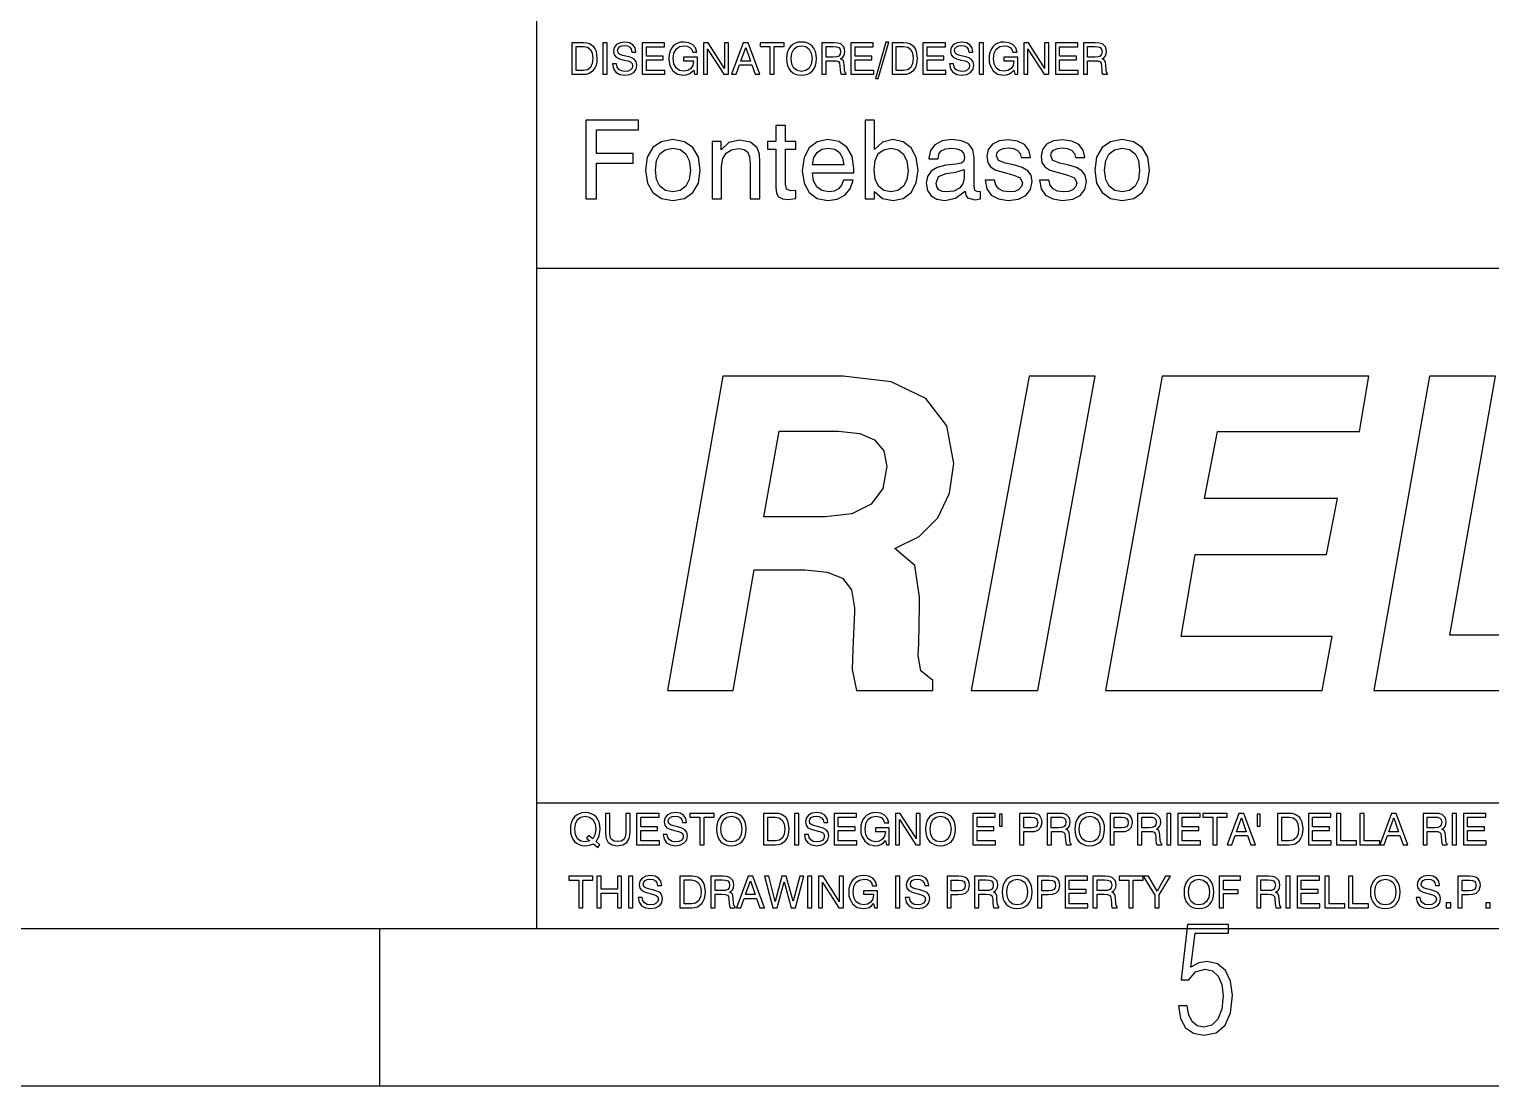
# Model space of a CAD drawing. Extents: x 0 to 420, y 0 to 297.
# Drawn here: x 198.86 to 245.32, y 0 to 33.59 of the extents above; entities that cross this region are included whole.
import ezdxf

# ---------------------------------------------------------------- set-up
doc = ezdxf.new("R2010")
doc.units = 0
doc.layers.get('0').update_dxf_attribs({"linetype": 'CONTINUOUS'})

msp = doc.modelspace()

# ---------------------------------------------------------------- linework, layer by layer
at = {"color": 7}
for p, q in [((215, 5), (215, 67)), ((215, 26), (359, 26)), ((215, 9), (415, 9)), ((5, 5), (415, 5)), ((210, 5), (210, 0)), ((215, 5), (415, 5)), ((0, 0), (420, 0))]:
    msp.add_line(p, q, dxfattribs=at)
for points in [[(216.107086, 32.160641), (216.48262, 32.160641), (216.578583, 32.168987), (216.66481, 32.194019), (216.802505, 32.294159), (216.85257, 32.367874), (216.888733, 32.455494), (216.91098, 32.558414), (216.919327, 32.675243), (216.890121, 32.882477), (216.855362, 32.965927), (216.80806, 33.035465), (216.673157, 33.128651), (216.586929, 33.152294), (216.488174, 33.160641), (216.107086, 33.160641)], [(216.477051, 33.045204), (216.6064, 33.020168), (216.700974, 32.947845), (216.759384, 32.829624), (216.780243, 32.668289), (216.760773, 32.5), (216.702362, 32.378998), (216.607788, 32.306679), (216.477051, 32.283031), (216.243393, 32.283031), (216.243393, 33.045204)], [(217.093185, 32.160641), (217.229492, 32.160641), (217.229492, 33.160641), (217.093185, 33.160641)], [(217.401947, 32.490265), (217.432541, 32.337276), (217.510437, 32.226009), (217.631439, 32.15786), (217.794159, 32.134216), (217.954102, 32.15786), (218.075104, 32.220448), (218.151596, 32.319195), (218.178024, 32.449932), (218.155777, 32.558414), (218.095963, 32.640472), (217.995834, 32.691933), (217.866486, 32.728096), (217.730179, 32.760086), (217.635605, 32.792072), (217.579971, 32.837971), (217.563278, 32.914467), (217.577194, 32.978443), (217.621704, 33.029903), (217.68985, 33.061893), (217.783035, 33.074409), (217.877609, 33.060501), (217.949936, 33.020168), (217.997223, 32.9548), (218.01947, 32.867176), (218.148819, 32.867176), (218.122391, 33.000698), (218.051453, 33.100834), (217.940201, 33.164814), (217.791382, 33.187065), (217.642563, 33.164814), (217.529907, 33.103619), (217.457581, 33.010433), (217.433929, 32.890823), (217.454803, 32.780945), (217.51738, 32.705841), (217.623093, 32.654381), (217.769119, 32.614048), (217.887344, 32.58345), (217.973572, 32.552853), (218.02504, 32.506954), (218.043121, 32.434631), (218.02504, 32.359528), (217.976349, 32.301113), (217.898468, 32.264954), (217.79277, 32.252434), (217.685669, 32.267735), (217.605011, 32.316414), (217.552155, 32.390125), (217.532684, 32.490265)], [(218.346313, 32.160641), (219.070938, 32.160641), (219.070938, 32.285816), (218.481216, 32.285816), (218.481216, 32.621002), (219.015305, 32.621002), (219.015305, 32.737831), (218.481216, 32.737831), (218.481216, 33.036858), (219.059799, 33.036858), (219.059799, 33.160641), (218.346313, 33.160641)], [(219.983307, 32.294159), (220.012512, 32.160641), (220.101532, 32.160641), (220.101532, 32.700279), (219.663422, 32.700279), (219.663422, 32.587624), (219.976349, 32.587624), (219.976349, 32.575104), (219.954102, 32.441586), (219.890121, 32.341446), (219.79277, 32.27747), (219.666199, 32.256607), (219.527115, 32.283031), (219.421417, 32.362309), (219.35466, 32.490265), (219.332413, 32.664116), (219.35466, 32.836578), (219.422806, 32.963142), (219.529907, 33.042419), (219.675934, 33.070236), (219.778854, 33.054939), (219.860916, 33.014603), (219.919327, 32.947845), (219.952713, 32.858833), (220.084839, 32.858833), (220.040329, 32.996525), (219.954102, 33.099445), (219.831711, 33.163422), (219.675934, 33.187065), (219.568848, 33.17733), (219.474274, 33.149513), (219.390823, 33.105007), (219.321274, 33.045204), (219.26564, 32.968708), (219.225311, 32.878304), (219.200272, 32.773994), (219.19194, 32.658554), (219.200272, 32.543118), (219.225311, 32.440197), (219.319885, 32.274689), (219.46315, 32.168987), (219.646729, 32.132824), (219.74826, 32.143951), (219.83728, 32.173157), (219.91655, 32.223228)], [(220.296249, 32.160641), (220.425598, 32.160641), (220.425598, 32.971489), (220.46315, 32.897774), (220.940201, 32.160641), (221.087616, 32.160641), (221.087616, 33.160641), (220.958282, 33.160641), (220.958282, 32.349792), (220.912384, 32.434631), (220.445068, 33.160641), (220.296249, 33.160641)], [(221.189148, 32.160641), (221.32962, 32.160641), (221.436722, 32.459667), (221.830322, 32.459667), (221.93602, 32.160641), (222.08345, 32.160641), (221.710709, 33.160641), (221.560501, 33.160641)], [(221.478439, 32.576496), (221.635605, 33.017387), (221.789993, 32.576496)], [(222.407516, 32.160641), (222.543808, 32.160641), (222.543808, 33.039639), (222.859528, 33.039639), (222.859528, 33.160641), (222.091797, 33.160641), (222.091797, 33.039639), (222.407516, 33.039639)], [(222.937408, 32.659946), (222.944366, 32.540337), (222.969406, 32.436024), (223.009735, 32.345619), (223.06398, 32.270515), (223.132126, 32.210709), (223.212799, 32.167595), (223.305984, 32.142559), (223.411682, 32.132824), (223.515991, 32.142559), (223.609177, 32.167595), (223.68985, 32.210709), (223.757996, 32.270515), (223.812241, 32.345619), (223.851181, 32.436024), (223.874832, 32.540337), (223.884567, 32.659946), (223.876221, 32.778164), (223.851181, 32.882477), (223.810852, 32.972881), (223.757996, 33.047985), (223.68985, 33.107788), (223.609177, 33.150906), (223.515991, 33.17733), (223.411682, 33.187065), (223.305984, 33.17733), (223.212799, 33.150906), (223.132126, 33.107788), (223.06398, 33.047985), (223.009735, 32.972881), (222.969406, 32.882477), (222.944366, 32.778164)], [(223.077881, 32.659946), (223.100143, 32.832409), (223.166901, 32.961754), (223.272598, 33.041031), (223.411682, 33.068848), (223.549377, 33.041031), (223.655075, 32.961754), (223.720444, 32.832409), (223.744095, 32.659946), (223.720444, 32.486092), (223.655075, 32.356747), (223.549377, 32.27747), (223.411682, 32.251045), (223.272598, 32.27747), (223.166901, 32.356747), (223.100143, 32.486092)], [(224.055634, 33.160641), (224.055634, 32.160641), (224.190536, 32.160641), (224.190536, 32.589012), (224.410294, 32.589012), (224.515991, 32.584843), (224.58136, 32.56398), (224.617523, 32.516689), (224.632828, 32.42907), (224.641174, 32.298332), (224.648117, 32.219055), (224.667587, 32.160641), (224.824753, 32.160641), (224.824753, 32.188457), (224.791382, 32.22879), (224.778854, 32.305286), (224.767731, 32.469402), (224.757996, 32.538944), (224.739914, 32.593185), (224.706543, 32.630737), (224.653687, 32.655773), (224.712097, 32.693325), (224.755219, 32.744785), (224.781647, 32.807373), (224.791382, 32.883869), (224.781647, 32.961754), (224.757996, 33.029903), (224.662033, 33.12587), (224.560501, 33.155079), (224.443665, 33.160641)], [(224.189148, 33.043812), (224.421417, 33.043812), (224.520172, 33.036858), (224.592484, 33.011822), (224.635605, 32.963142), (224.650909, 32.881084), (224.635605, 32.796246), (224.593887, 32.742004), (224.521561, 32.712795), (224.421417, 32.704453), (224.189148, 32.704453)], [(224.979141, 32.160641), (225.703751, 32.160641), (225.703751, 32.285816), (225.114044, 32.285816), (225.114044, 32.621002), (225.648117, 32.621002), (225.648117, 32.737831), (225.114044, 32.737831), (225.114044, 33.036858), (225.692627, 33.036858), (225.692627, 33.160641), (224.979141, 33.160641)], [(225.759384, 32.031296), (225.842834, 32.031296), (226.180801, 33.187065), (226.094574, 33.187065)], [(226.286514, 32.160641), (226.662033, 32.160641), (226.757996, 32.168987), (226.844223, 32.194019), (226.981918, 32.294159), (227.031982, 32.367874), (227.068146, 32.455494), (227.090408, 32.558414), (227.098755, 32.675243), (227.069534, 32.882477), (227.034775, 32.965927), (226.987488, 33.035465), (226.85257, 33.128651), (226.766342, 33.152294), (226.667587, 33.160641), (226.286514, 33.160641)], [(226.656464, 33.045204), (226.785812, 33.020168), (226.880386, 32.947845), (226.938797, 32.829624), (226.959671, 32.668289), (226.940201, 32.5), (226.881775, 32.378998), (226.787201, 32.306679), (226.656464, 32.283031), (226.422806, 32.283031), (226.422806, 33.045204)], [(227.269821, 32.160641), (227.994431, 32.160641), (227.994431, 32.285816), (227.404724, 32.285816), (227.404724, 32.621002), (227.938797, 32.621002), (227.938797, 32.737831), (227.404724, 32.737831), (227.404724, 33.036858), (227.983307, 33.036858), (227.983307, 33.160641), (227.269821, 33.160641)], [(228.112656, 32.490265), (228.14325, 32.337276), (228.221146, 32.226009), (228.342148, 32.15786), (228.504868, 32.134216), (228.66481, 32.15786), (228.785812, 32.220448), (228.862305, 32.319195), (228.888733, 32.449932), (228.866486, 32.558414), (228.806671, 32.640472), (228.706543, 32.691933), (228.577194, 32.728096), (228.440887, 32.760086), (228.346313, 32.792072), (228.29068, 32.837971), (228.273987, 32.914467), (228.287903, 32.978443), (228.332413, 33.029903), (228.400558, 33.061893), (228.493744, 33.074409), (228.588318, 33.060501), (228.660645, 33.020168), (228.707932, 32.9548), (228.730179, 32.867176), (228.859528, 32.867176), (228.833099, 33.000698), (228.762177, 33.100834), (228.650909, 33.164814), (228.50209, 33.187065), (228.353271, 33.164814), (228.240616, 33.103619), (228.168289, 33.010433), (228.144653, 32.890823), (228.165512, 32.780945), (228.228088, 32.705841), (228.333801, 32.654381), (228.479828, 32.614048), (228.598053, 32.58345), (228.68428, 32.552853), (228.735748, 32.506954), (228.75383, 32.434631), (228.735748, 32.359528), (228.687073, 32.301113), (228.609177, 32.264954), (228.503479, 32.252434), (228.396378, 32.267735), (228.31572, 32.316414), (228.262863, 32.390125), (228.243393, 32.490265)], [(229.059799, 32.160641), (229.196106, 32.160641), (229.196106, 33.160641), (229.059799, 33.160641)], [(230.16272, 32.294159), (230.191925, 32.160641), (230.280945, 32.160641), (230.280945, 32.700279), (229.842834, 32.700279), (229.842834, 32.587624), (230.155777, 32.587624), (230.155777, 32.575104), (230.133514, 32.441586), (230.069534, 32.341446), (229.972183, 32.27747), (229.845612, 32.256607), (229.706543, 32.283031), (229.60083, 32.362309), (229.534073, 32.490265), (229.511826, 32.664116), (229.534073, 32.836578), (229.602219, 32.963142), (229.70932, 33.042419), (229.855347, 33.070236), (229.958282, 33.054939), (230.040329, 33.014603), (230.098755, 32.947845), (230.132126, 32.858833), (230.264252, 32.858833), (230.219757, 32.996525), (230.133514, 33.099445), (230.011124, 33.163422), (229.855347, 33.187065), (229.74826, 33.17733), (229.653687, 33.149513), (229.570236, 33.105007), (229.500702, 33.045204), (229.445068, 32.968708), (229.404724, 32.878304), (229.3797, 32.773994), (229.371353, 32.658554), (229.3797, 32.543118), (229.404724, 32.440197), (229.499298, 32.274689), (229.642563, 32.168987), (229.826141, 32.132824), (229.927673, 32.143951), (230.016693, 32.173157), (230.095963, 32.223228)], [(230.475662, 32.160641), (230.605011, 32.160641), (230.605011, 32.971489), (230.642563, 32.897774), (231.119614, 32.160641), (231.267044, 32.160641), (231.267044, 33.160641), (231.137695, 33.160641), (231.137695, 32.349792), (231.091797, 32.434631), (230.624481, 33.160641), (230.475662, 33.160641)], [(231.479828, 32.160641), (232.204453, 32.160641), (232.204453, 32.285816), (231.614746, 32.285816), (231.614746, 32.621002), (232.148819, 32.621002), (232.148819, 32.737831), (231.614746, 32.737831), (231.614746, 33.036858), (232.193329, 33.036858), (232.193329, 33.160641), (231.479828, 33.160641)], [(232.368561, 33.160641), (232.368561, 32.160641), (232.503479, 32.160641), (232.503479, 32.589012), (232.723221, 32.589012), (232.828934, 32.584843), (232.894302, 32.56398), (232.930466, 32.516689), (232.945755, 32.42907), (232.954102, 32.298332), (232.96106, 32.219055), (232.98053, 32.160641), (233.137695, 32.160641), (233.137695, 32.188457), (233.104309, 32.22879), (233.091797, 32.305286), (233.080673, 32.469402), (233.070938, 32.538944), (233.052856, 32.593185), (233.01947, 32.630737), (232.966614, 32.655773), (233.02504, 32.693325), (233.068146, 32.744785), (233.094574, 32.807373), (233.104309, 32.883869), (233.094574, 32.961754), (233.070938, 33.029903), (232.97496, 33.12587), (232.873444, 33.155079), (232.756607, 33.160641)], [(232.50209, 33.043812), (232.73436, 33.043812), (232.833099, 33.036858), (232.905426, 33.011822), (232.948547, 32.963142), (232.963837, 32.881084), (232.948547, 32.796246), (232.906815, 32.742004), (232.834488, 32.712795), (232.73436, 32.704453), (232.50209, 32.704453)], [(216.553482, 28.205856), (216.894241, 28.205856), (216.894241, 29.335897), (218.062531, 29.335897), (218.062531, 29.641878), (216.894241, 29.641878), (216.894241, 30.392921), (218.232895, 30.392921), (218.232895, 30.705856), (216.553482, 30.705856)], [(225.430389, 28.205856), (225.729431, 28.205856), (225.729431, 28.435341), (225.986725, 28.216288), (226.320526, 28.150223), (226.64389, 28.216288), (226.894241, 28.404049), (227.057663, 28.706553), (227.11676, 29.10989), (227.057663, 29.516705), (226.894241, 29.822685), (226.640411, 30.013924), (226.317047, 30.083464), (225.979767, 30.003492), (225.729431, 29.770529), (225.729431, 30.705856), (225.430389, 30.705856)], [(222.902588, 28.664827), (222.902588, 29.78096), (223.229416, 29.78096), (223.229416, 30.024355), (222.902588, 30.024355), (222.902588, 30.532003), (222.596603, 30.532003), (222.596603, 30.024355), (222.325394, 30.024355), (222.325394, 29.78096), (222.596603, 29.78096), (222.596603, 28.560516), (222.613983, 28.383186), (222.680054, 28.264967), (222.801743, 28.202379), (222.986023, 28.181517), (223.229416, 28.209333), (223.229416, 28.470112), (223.06601, 28.459681), (222.930389, 28.504883)], [(218.45195, 29.116844), (218.511063, 28.703075), (218.681442, 28.400572), (218.956131, 28.212811), (219.324692, 28.150223), (219.689789, 28.212811), (219.960999, 28.400572), (220.131363, 28.703075), (220.193954, 29.116844), (220.134842, 29.527136), (219.960999, 29.829639), (219.68631, 30.017401), (219.321213, 30.083464), (218.952652, 30.017401), (218.681442, 29.829639), (218.507584, 29.527136)], [(218.764893, 29.116844), (218.799652, 29.415871), (218.907455, 29.631447), (219.081299, 29.763575), (219.324692, 29.812254), (219.557663, 29.767052), (219.731506, 29.631447), (219.839294, 29.415871), (219.877548, 29.116844), (219.839294, 28.814341), (219.731506, 28.598763), (219.557663, 28.463158), (219.324692, 28.421434), (219.084778, 28.463158), (218.907455, 28.598763), (218.799652, 28.814341)], [(221.776016, 28.205856), (222.08548, 28.205856), (222.08548, 29.384577), (222.071564, 29.624493), (222.005493, 29.822685), (221.786453, 30.006969), (221.442215, 30.069555), (221.10495, 29.993061), (220.858078, 29.760098), (220.858078, 30.024355), (220.56601, 30.024355), (220.56601, 28.205856), (220.871979, 28.205856), (220.871979, 29.242018), (220.906754, 29.478456), (221.014542, 29.652309), (221.181442, 29.760098), (221.410919, 29.798346), (221.588257, 29.767052), (221.703003, 29.680126), (221.758636, 29.53409), (221.776016, 29.325466)], [(224.745422, 28.793478), (224.68631, 28.633533), (224.58548, 28.518791), (224.449875, 28.445772), (224.279495, 28.424911), (224.06044, 28.463158), (223.897018, 28.5779), (223.792709, 28.769138), (223.754456, 29.02644), (225.068787, 29.02644), (225.072266, 29.162045), (225.016632, 29.554953), (224.85321, 29.843548), (224.595901, 30.020878), (224.251678, 30.083464), (223.910919, 30.017401), (223.653625, 29.822685), (223.490204, 29.513227), (223.43457, 29.095982), (223.490204, 28.696121), (223.653625, 28.397095), (223.910919, 28.209333), (224.251678, 28.146746), (224.547226, 28.191948), (224.783661, 28.317122), (224.954041, 28.518791), (225.047913, 28.793478)], [(223.754456, 29.280266), (223.799652, 29.50975), (223.903976, 29.676649), (224.056961, 29.777483), (224.2621, 29.812254), (224.467255, 29.777483), (224.620239, 29.673172), (224.717606, 29.506273), (224.752365, 29.280266)], [(225.718994, 29.127275), (225.75029, 29.422825), (225.85112, 29.638401), (226.0215, 29.763575), (226.257935, 29.808777), (226.483948, 29.760098), (226.650848, 29.624493), (226.758636, 29.398485), (226.796875, 29.089027), (226.758636, 28.807386), (226.650848, 28.598763), (226.47699, 28.466635), (226.254456, 28.421434), (226.028442, 28.466635), (225.858078, 28.60224), (225.753769, 28.821295)], [(228.611893, 28.449249), (228.611893, 28.438818), (228.629288, 28.320599), (228.684921, 28.23715), (228.917877, 28.171085), (229.095215, 28.198902), (229.095215, 28.435341), (229.015244, 28.424911), (228.914398, 28.470112), (228.897018, 28.609194), (228.897018, 29.520182), (228.851822, 29.770529), (228.72316, 29.944382), (228.500641, 30.048693), (228.187698, 30.083464), (227.881714, 30.04174), (227.652237, 29.920042), (227.509674, 29.732283), (227.460999, 29.488888), (227.460999, 29.474979), (227.749588, 29.474979), (227.773926, 29.617538), (227.853897, 29.725328), (227.989502, 29.787914), (228.177261, 29.812254), (228.354599, 29.791391), (228.483246, 29.739237), (228.559738, 29.652309), (228.587555, 29.53409), (228.573654, 29.401962), (228.500641, 29.335897), (228.316345, 29.301128), (227.999939, 29.266357), (227.72525, 29.200293), (227.530533, 29.08555), (227.415787, 28.915174), (227.377548, 28.696121), (227.415787, 28.466635), (227.530533, 28.296259), (227.714813, 28.188471), (227.968643, 28.150223), (228.309402, 28.223242)], [(229.251678, 28.796955), (229.300354, 28.518791), (229.442917, 28.317122), (229.668915, 28.195425), (229.981857, 28.150223), (230.305222, 28.191948), (230.541656, 28.30669), (230.687698, 28.494452), (230.739853, 28.748276), (230.705078, 28.949945), (230.600769, 29.095982), (230.426926, 29.193338), (230.186996, 29.269835), (229.891449, 29.339375), (229.675873, 29.419348), (229.606339, 29.565384), (229.627197, 29.673172), (229.700211, 29.753143), (229.818436, 29.801823), (229.981857, 29.819208), (230.145279, 29.798346), (230.273926, 29.739237), (230.357376, 29.641878), (230.392151, 29.516705), (230.691177, 29.516705), (230.691177, 29.523659), (230.639023, 29.749668), (230.49646, 29.926996), (230.273926, 30.038261), (229.981857, 30.079987), (229.689789, 30.04174), (229.477692, 29.93395), (229.345551, 29.767052), (229.300354, 29.554953), (229.328171, 29.35676), (229.422058, 29.217678), (229.582001, 29.116844), (229.814957, 29.043825), (230.155716, 28.9569), (230.364334, 28.873449), (230.433868, 28.71003), (230.402588, 28.588331), (230.319138, 28.497929), (230.186996, 28.438818), (230.009674, 28.421434), (229.818436, 28.442295), (229.679352, 28.515314), (229.58548, 28.633533), (229.547226, 28.796955)], [(230.976288, 28.796955), (231.024979, 28.518791), (231.167526, 28.317122), (231.393539, 28.195425), (231.706482, 28.150223), (232.029846, 28.191948), (232.266281, 28.30669), (232.412323, 28.494452), (232.464478, 28.748276), (232.429703, 28.949945), (232.325394, 29.095982), (232.151535, 29.193338), (231.911621, 29.269835), (231.616074, 29.339375), (231.400497, 29.419348), (231.330948, 29.565384), (231.351822, 29.673172), (231.424835, 29.753143), (231.54306, 29.801823), (231.706482, 29.819208), (231.869904, 29.798346), (231.99855, 29.739237), (232.082001, 29.641878), (232.11676, 29.516705), (232.415787, 29.516705), (232.415787, 29.523659), (232.363632, 29.749668), (232.221085, 29.926996), (231.99855, 30.038261), (231.706482, 30.079987), (231.414398, 30.04174), (231.202301, 29.93395), (231.070175, 29.767052), (231.024979, 29.554953), (231.052795, 29.35676), (231.146667, 29.217678), (231.30661, 29.116844), (231.539581, 29.043825), (231.880325, 28.9569), (232.088943, 28.873449), (232.158493, 28.71003), (232.127197, 28.588331), (232.043747, 28.497929), (231.911621, 28.438818), (231.734283, 28.421434), (231.54306, 28.442295), (231.403976, 28.515314), (231.310089, 28.633533), (231.271851, 28.796955)], [(232.732208, 29.116844), (232.791321, 28.703075), (232.961685, 28.400572), (233.236374, 28.212811), (233.60495, 28.150223), (233.970032, 28.212811), (234.241241, 28.400572), (234.411621, 28.703075), (234.474213, 29.116844), (234.4151, 29.527136), (234.241241, 29.829639), (233.966553, 30.017401), (233.601471, 30.083464), (233.232895, 30.017401), (232.961685, 29.829639), (232.787842, 29.527136)], [(233.045135, 29.116844), (233.07991, 29.415871), (233.187698, 29.631447), (233.361557, 29.763575), (233.60495, 29.812254), (233.837906, 29.767052), (234.011765, 29.631447), (234.119553, 29.415871), (234.157791, 29.116844), (234.119553, 28.814341), (234.011765, 28.598763), (233.837906, 28.463158), (233.60495, 28.421434), (233.365021, 28.463158), (233.187698, 28.598763), (233.07991, 28.814341)], [(228.584076, 29.130753), (228.584076, 28.859543), (228.542358, 28.682213), (228.427612, 28.543131), (228.246811, 28.449249), (228.020798, 28.417957), (227.878235, 28.435341), (227.777405, 28.490974), (227.714813, 28.5779), (227.693954, 28.699598), (227.766968, 28.90822), (228.006897, 29.005579), (228.312866, 29.047302)], [(219.152985, 12.564673), (221.239227, 12.564673), (221.906815, 16.403337), (223.520172, 16.403337), (224.229492, 16.333797), (224.716278, 16.139082), (224.994431, 15.763561), (225.091797, 15.193324), (225.091797, 15.068151), (225.036163, 13.885953), (225.022247, 13.232267), (225.161331, 12.564673), (227.58136, 12.564673), (227.58136, 12.884562), (227.205841, 13.190542), (227.122391, 13.67733), (227.136307, 14.066759), (227.164124, 15.262865), (227.164124, 15.541029), (227.011124, 16.542419), (226.371353, 17.084841), (227.150208, 17.460361), (227.74826, 18.058414), (228.109879, 18.837275), (228.248962, 19.783031), (228.026428, 20.979137), (227.358826, 21.855354), (226.260086, 22.383865), (224.730179, 22.564674), (220.905426, 22.564674)], [(228.805283, 12.564673), (230.919327, 12.564673), (232.741302, 22.564674), (230.641174, 22.564674)], [(233.075104, 12.564673), (239.959671, 12.564673), (240.279556, 14.289291), (235.481232, 14.289291), (235.926285, 16.890125), (240.098755, 16.890125), (240.446457, 18.670376), (236.218353, 18.670376), (236.635605, 20.798332), (241.141861, 20.798332), (241.447845, 22.564674), (234.869263, 22.564674)], [(241.60083, 12.564673), (248.332397, 12.564673), (248.652298, 14.331016), (244.020859, 14.331016), (245.467316, 22.564674), (243.367172, 22.564674)], [(222.212799, 18.086231), (222.699585, 20.812241), (224.591095, 20.812241), (225.258698, 20.742699), (225.731567, 20.534075), (226.023651, 20.186371), (226.121002, 19.685675), (225.995834, 18.990265), (225.6203, 18.489569), (225.008347, 18.183588), (224.173859, 18.086231)], [(216.794159, 7.696801), (216.934631, 7.581363), (217.001389, 7.666203), (216.881775, 7.766342), (216.979141, 7.941586), (217.011124, 8.159945), (217.002777, 8.276773), (216.977753, 8.381084), (216.937408, 8.471488), (216.883179, 8.546593), (216.815018, 8.606398), (216.73436, 8.650904), (216.641174, 8.67733), (216.538254, 8.687065), (216.432541, 8.67733), (216.339355, 8.650904), (216.258698, 8.607789), (216.190536, 8.547983), (216.136307, 8.472879), (216.095963, 8.382476), (216.070938, 8.278164), (216.06398, 8.159945), (216.070938, 8.040334), (216.095963, 7.936022), (216.136307, 7.845619), (216.190536, 7.770514), (216.258698, 7.710709), (216.339355, 7.667594), (216.432541, 7.642559), (216.538254, 7.632823), (216.671768, 7.649513)], [(216.68428, 7.783032), (216.538254, 7.751043), (216.39917, 7.777469), (216.293457, 7.856745), (216.2267, 7.986092), (216.204453, 8.159945), (216.2267, 8.332406), (216.293457, 8.461752), (216.39917, 8.541029), (216.538254, 8.568846), (216.675934, 8.541029), (216.781647, 8.461752), (216.847015, 8.332406), (216.870651, 8.159945), (216.845612, 7.977747), (216.774689, 7.849792), (216.641174, 7.959666), (216.574402, 7.874826)], [(217.176636, 8.040334), (217.198883, 7.860918), (217.269821, 7.734353), (217.386642, 7.659249), (217.552155, 7.632823), (217.727402, 7.659249), (217.855362, 7.735744), (217.933243, 7.862309), (217.959671, 8.040334), (217.959671, 8.66064), (217.823364, 8.66064), (217.823364, 8.038943), (217.806671, 7.916551), (217.759384, 7.831711), (217.680115, 7.780251), (217.567459, 7.76356), (217.453415, 7.780251), (217.37413, 7.83032), (217.326843, 7.916551), (217.312927, 8.038943), (217.312927, 8.66064), (217.176636, 8.66064)], [(218.168289, 7.66064), (218.892914, 7.66064), (218.892914, 7.785814), (218.303192, 7.785814), (218.303192, 8.121001), (218.83728, 8.121001), (218.83728, 8.23783), (218.303192, 8.23783), (218.303192, 8.536857), (218.881775, 8.536857), (218.881775, 8.66064), (218.168289, 8.66064)], [(219.011124, 7.990264), (219.041718, 7.837274), (219.119614, 7.726008), (219.240616, 7.657858), (219.403336, 7.634214), (219.563278, 7.657858), (219.68428, 7.720445), (219.760773, 7.819193), (219.787201, 7.949931), (219.764954, 8.058414), (219.705139, 8.140472), (219.605011, 8.191934), (219.475662, 8.228094), (219.339355, 8.260083), (219.244781, 8.292072), (219.189148, 8.33797), (219.172455, 8.414465), (219.186371, 8.478442), (219.230881, 8.529902), (219.299026, 8.561892), (219.392212, 8.574409), (219.486786, 8.560501), (219.559113, 8.520166), (219.6064, 8.454799), (219.628647, 8.367177), (219.757996, 8.367177), (219.731567, 8.500695), (219.660645, 8.600835), (219.549377, 8.664812), (219.400558, 8.687065), (219.25174, 8.664812), (219.139084, 8.603616), (219.066757, 8.510431), (219.043121, 8.390821), (219.06398, 8.280946), (219.126572, 8.205841), (219.232269, 8.154381), (219.378296, 8.114047), (219.496521, 8.083449), (219.582748, 8.052851), (219.634216, 8.006954), (219.652298, 7.934631), (219.634216, 7.859527), (219.585541, 7.801113), (219.507645, 7.764951), (219.401947, 7.752434), (219.294861, 7.767733), (219.214188, 7.816411), (219.161331, 7.890125), (219.141861, 7.990264)], [(220.176636, 7.66064), (220.312927, 7.66064), (220.312927, 8.539639), (220.628647, 8.539639), (220.628647, 8.66064), (219.860916, 8.66064), (219.860916, 8.539639), (220.176636, 8.539639)], [(220.706543, 8.159945), (220.713486, 8.040334), (220.738525, 7.936022), (220.778854, 7.845619), (220.833099, 7.770514), (220.901245, 7.710709), (220.981918, 7.667594), (221.075104, 7.642559), (221.180801, 7.632823), (221.285126, 7.642559), (221.378296, 7.667594), (221.458969, 7.710709), (221.527115, 7.770514), (221.58136, 7.845619), (221.6203, 7.936022), (221.643951, 8.040334), (221.653687, 8.159945), (221.64534, 8.278164), (221.6203, 8.382476), (221.579971, 8.472879), (221.527115, 8.547983), (221.458969, 8.607789), (221.378296, 8.650904), (221.285126, 8.67733), (221.180801, 8.687065), (221.075104, 8.67733), (220.981918, 8.650904), (220.901245, 8.607789), (220.833099, 8.547983), (220.778854, 8.472879), (220.738525, 8.382476), (220.713486, 8.278164)], [(220.847015, 8.159945), (220.869263, 8.332406), (220.93602, 8.461752), (221.041718, 8.541029), (221.180801, 8.568846), (221.318497, 8.541029), (221.424194, 8.461752), (221.489563, 8.332406), (221.513214, 8.159945), (221.489563, 7.986092), (221.424194, 7.856745), (221.318497, 7.777469), (221.180801, 7.751043), (221.041718, 7.777469), (220.93602, 7.856745), (220.869263, 7.986092)], [(222.205841, 7.66064), (222.58136, 7.66064), (222.677322, 7.668985), (222.763565, 7.694019), (222.901245, 7.794158), (222.951324, 7.867872), (222.987488, 7.955494), (223.009735, 8.058414), (223.018082, 8.175243), (222.988876, 8.382476), (222.954102, 8.465925), (222.906815, 8.535466), (222.771912, 8.628651), (222.685669, 8.652295), (222.586929, 8.66064), (222.205841, 8.66064)], [(222.575806, 8.545201), (222.705139, 8.520166), (222.799728, 8.447845), (222.858139, 8.329624), (222.878998, 8.168289), (222.859528, 8), (222.801117, 7.878999), (222.706543, 7.806676), (222.575806, 7.783032), (222.342148, 7.783032), (222.342148, 8.545201)], [(223.19194, 7.66064), (223.328232, 7.66064), (223.328232, 8.66064), (223.19194, 8.66064)], [(223.500702, 7.990264), (223.531296, 7.837274), (223.609177, 7.726008), (223.730179, 7.657858), (223.892914, 7.634214), (224.052856, 7.657858), (224.173859, 7.720445), (224.250351, 7.819193), (224.276779, 7.949931), (224.254517, 8.058414), (224.194717, 8.140472), (224.094574, 8.191934), (223.965225, 8.228094), (223.828934, 8.260083), (223.73436, 8.292072), (223.678726, 8.33797), (223.662033, 8.414465), (223.675934, 8.478442), (223.720444, 8.529902), (223.788589, 8.561892), (223.881775, 8.574409), (223.976349, 8.560501), (224.048676, 8.520166), (224.095963, 8.454799), (224.118225, 8.367177), (224.247559, 8.367177), (224.221146, 8.500695), (224.150208, 8.600835), (224.03894, 8.664812), (223.890121, 8.687065), (223.741302, 8.664812), (223.628647, 8.603616), (223.556335, 8.510431), (223.532684, 8.390821), (223.553543, 8.280946), (223.616135, 8.205841), (223.721832, 8.154381), (223.867874, 8.114047), (223.986084, 8.083449), (224.072327, 8.052851), (224.123779, 8.006954), (224.141861, 7.934631), (224.123779, 7.859527), (224.075104, 7.801113), (223.997223, 7.764951), (223.89151, 7.752434), (223.784424, 7.767733), (223.703751, 7.816411), (223.650909, 7.890125), (223.631439, 7.990264)], [(224.445068, 7.66064), (225.169678, 7.66064), (225.169678, 7.785814), (224.579971, 7.785814), (224.579971, 8.121001), (225.114044, 8.121001), (225.114044, 8.23783), (224.579971, 8.23783), (224.579971, 8.536857), (225.158554, 8.536857), (225.158554, 8.66064), (224.445068, 8.66064)], [(226.082062, 7.794158), (226.111267, 7.66064), (226.200272, 7.66064), (226.200272, 8.200278), (225.762177, 8.200278), (225.762177, 8.087622), (226.075104, 8.087622), (226.075104, 8.075105), (226.052856, 7.941586), (225.988876, 7.841446), (225.89151, 7.777469), (225.764954, 7.756607), (225.62587, 7.783032), (225.520172, 7.862309), (225.4534, 7.990264), (225.431152, 8.164117), (225.4534, 8.336578), (225.521561, 8.463143), (225.628647, 8.54242), (225.774689, 8.570236), (225.877609, 8.554937), (225.959671, 8.514604), (226.018082, 8.447845), (226.051453, 8.358831), (226.183594, 8.358831), (226.139084, 8.496523), (226.052856, 8.599443), (225.930466, 8.663422), (225.774689, 8.687065), (225.667587, 8.67733), (225.573013, 8.649513), (225.489563, 8.605007), (225.420029, 8.545201), (225.364395, 8.468706), (225.324066, 8.378304), (225.299026, 8.273992), (225.29068, 8.158553), (225.299026, 8.043116), (225.324066, 7.940195), (225.41864, 7.774687), (225.56189, 7.668985), (225.745483, 7.632823), (225.847015, 7.64395), (225.93602, 7.673157), (226.015305, 7.723227)], [(226.394989, 7.66064), (226.524338, 7.66064), (226.524338, 8.471488), (226.56189, 8.397775), (227.03894, 7.66064), (227.186371, 7.66064), (227.186371, 8.66064), (227.057022, 8.66064), (227.057022, 7.849792), (227.011124, 7.934631), (226.543808, 8.66064), (226.394989, 8.66064)], [(227.356049, 8.159945), (227.363007, 8.040334), (227.388031, 7.936022), (227.428375, 7.845619), (227.48262, 7.770514), (227.550766, 7.710709), (227.631439, 7.667594), (227.724625, 7.642559), (227.830322, 7.632823), (227.934631, 7.642559), (228.027817, 7.667594), (228.10849, 7.710709), (228.176636, 7.770514), (228.230881, 7.845619), (228.269821, 7.936022), (228.293457, 8.040334), (228.303192, 8.159945), (228.294861, 8.278164), (228.269821, 8.382476), (228.229492, 8.472879), (228.176636, 8.547983), (228.10849, 8.607789), (228.027817, 8.650904), (227.934631, 8.67733), (227.830322, 8.687065), (227.724625, 8.67733), (227.631439, 8.650904), (227.550766, 8.607789), (227.48262, 8.547983), (227.428375, 8.472879), (227.388031, 8.382476), (227.363007, 8.278164)], [(227.496521, 8.159945), (227.518768, 8.332406), (227.585541, 8.461752), (227.691238, 8.541029), (227.830322, 8.568846), (227.968018, 8.541029), (228.073715, 8.461752), (228.139084, 8.332406), (228.16272, 8.159945), (228.139084, 7.986092), (228.073715, 7.856745), (227.968018, 7.777469), (227.830322, 7.751043), (227.691238, 7.777469), (227.585541, 7.856745), (227.518768, 7.986092)], [(228.855347, 7.66064), (229.579971, 7.66064), (229.579971, 7.785814), (228.990265, 7.785814), (228.990265, 8.121001), (229.524338, 8.121001), (229.524338, 8.23783), (228.990265, 8.23783), (228.990265, 8.536857), (229.568848, 8.536857), (229.568848, 8.66064), (228.855347, 8.66064)], [(229.79277, 8.635605), (229.698196, 8.635605), (229.698196, 8.258693), (229.79277, 8.258693)], [(230.340744, 7.66064), (230.477051, 7.66064), (230.477051, 8.082058), (230.682892, 8.082058), (230.819199, 8.087622), (230.927673, 8.122393), (231.022247, 8.222531), (231.055634, 8.371349), (231.045898, 8.453407), (231.022247, 8.52434), (230.981918, 8.581363), (230.929062, 8.623088), (230.826141, 8.653686), (230.70932, 8.66064), (230.340744, 8.66064)], [(230.477051, 8.20306), (230.477051, 8.538248), (230.714874, 8.538248), (230.805283, 8.528512), (230.867874, 8.500695), (230.905426, 8.449235), (230.917938, 8.371349), (230.905426, 8.28929), (230.866486, 8.23783), (230.799713, 8.210014), (230.705139, 8.20306)], [(231.216965, 8.66064), (231.216965, 7.66064), (231.351883, 7.66064), (231.351883, 8.089012), (231.571625, 8.089012), (231.677322, 8.08484), (231.742691, 8.063978), (231.778854, 8.01669), (231.794159, 7.929068), (231.802505, 7.798331), (231.809464, 7.719054), (231.828934, 7.66064), (231.986084, 7.66064), (231.986084, 7.688456), (231.952713, 7.72879), (231.940186, 7.805285), (231.929062, 7.969402), (231.919327, 8.038943), (231.901245, 8.093185), (231.867874, 8.130737), (231.815018, 8.155772), (231.873428, 8.193324), (231.91655, 8.244784), (231.942978, 8.307371), (231.952713, 8.383866), (231.942978, 8.461752), (231.919327, 8.529902), (231.823364, 8.62587), (231.721832, 8.655077), (231.605011, 8.66064)], [(231.350479, 8.543811), (231.582748, 8.543811), (231.681503, 8.536857), (231.75383, 8.511822), (231.796936, 8.463143), (231.812241, 8.381084), (231.796936, 8.296245), (231.755219, 8.242002), (231.682892, 8.212795), (231.582748, 8.204451), (231.350479, 8.204451)], [(232.097351, 8.159945), (232.104309, 8.040334), (232.129349, 7.936022), (232.169678, 7.845619), (232.223923, 7.770514), (232.292068, 7.710709), (232.372742, 7.667594), (232.465927, 7.642559), (232.571625, 7.632823), (232.675934, 7.642559), (232.769119, 7.667594), (232.849792, 7.710709), (232.917938, 7.770514), (232.972183, 7.845619), (233.011124, 7.936022), (233.034775, 8.040334), (233.04451, 8.159945), (233.036163, 8.278164), (233.011124, 8.382476), (232.970795, 8.472879), (232.917938, 8.547983), (232.849792, 8.607789), (232.769119, 8.650904), (232.675934, 8.67733), (232.571625, 8.687065), (232.465927, 8.67733), (232.372742, 8.650904), (232.292068, 8.607789), (232.223923, 8.547983), (232.169678, 8.472879), (232.129349, 8.382476), (232.104309, 8.278164)], [(232.237823, 8.159945), (232.260086, 8.332406), (232.326843, 8.461752), (232.432541, 8.541029), (232.571625, 8.568846), (232.70932, 8.541029), (232.815018, 8.461752), (232.880386, 8.332406), (232.904037, 8.159945), (232.880386, 7.986092), (232.815018, 7.856745), (232.70932, 7.777469), (232.571625, 7.751043), (232.432541, 7.777469), (232.326843, 7.856745), (232.260086, 7.986092)], [(233.215576, 7.66064), (233.351868, 7.66064), (233.351868, 8.082058), (233.557724, 8.082058), (233.694016, 8.087622), (233.802505, 8.122393), (233.897079, 8.222531), (233.93045, 8.371349), (233.920715, 8.453407), (233.897079, 8.52434), (233.85675, 8.581363), (233.803894, 8.623088), (233.700974, 8.653686), (233.584137, 8.66064), (233.215576, 8.66064)], [(233.351868, 8.20306), (233.351868, 8.538248), (233.589706, 8.538248), (233.680115, 8.528512), (233.742691, 8.500695), (233.780243, 8.449235), (233.79277, 8.371349), (233.780243, 8.28929), (233.741302, 8.23783), (233.674545, 8.210014), (233.579971, 8.20306)], [(234.091797, 8.66064), (234.091797, 7.66064), (234.2267, 7.66064), (234.2267, 8.089012), (234.446457, 8.089012), (234.552155, 8.08484), (234.617523, 8.063978), (234.653687, 8.01669), (234.668976, 7.929068), (234.677322, 7.798331), (234.68428, 7.719054), (234.703751, 7.66064), (234.860916, 7.66064), (234.860916, 7.688456), (234.82753, 7.72879), (234.815018, 7.805285), (234.803894, 7.969402), (234.794159, 8.038943), (234.776077, 8.093185), (234.742691, 8.130737), (234.68985, 8.155772), (234.74826, 8.193324), (234.791382, 8.244784), (234.817795, 8.307371), (234.82753, 8.383866), (234.817795, 8.461752), (234.794159, 8.529902), (234.698196, 8.62587), (234.596664, 8.655077), (234.479828, 8.66064)], [(234.225311, 8.543811), (234.457581, 8.543811), (234.55632, 8.536857), (234.628647, 8.511822), (234.671768, 8.463143), (234.687057, 8.381084), (234.671768, 8.296245), (234.630035, 8.242002), (234.557709, 8.212795), (234.457581, 8.204451), (234.225311, 8.204451)], [(235.018082, 7.66064), (235.154388, 7.66064), (235.154388, 8.66064), (235.018082, 8.66064)], [(235.372742, 7.66064), (236.097351, 7.66064), (236.097351, 7.785814), (235.507645, 7.785814), (235.507645, 8.121001), (236.041718, 8.121001), (236.041718, 8.23783), (235.507645, 8.23783), (235.507645, 8.536857), (236.086227, 8.536857), (236.086227, 8.66064), (235.372742, 8.66064)], [(236.48262, 7.66064), (236.618912, 7.66064), (236.618912, 8.539639), (236.934631, 8.539639), (236.934631, 8.66064), (236.166901, 8.66064), (236.166901, 8.539639), (236.48262, 8.539639)], [(236.944366, 7.66064), (237.084839, 7.66064), (237.191925, 7.959666), (237.585541, 7.959666), (237.691238, 7.66064), (237.838669, 7.66064), (237.465927, 8.66064), (237.31572, 8.66064)], [(237.233658, 8.076495), (237.390823, 8.517385), (237.545197, 8.076495)], [(237.990265, 8.635605), (237.895691, 8.635605), (237.895691, 8.258693), (237.990265, 8.258693)], [(238.538254, 7.66064), (238.913773, 7.66064), (239.009735, 7.668985), (239.095963, 7.694019), (239.233658, 7.794158), (239.283722, 7.867872), (239.319885, 7.955494), (239.342148, 8.058414), (239.350494, 8.175243), (239.321274, 8.382476), (239.286514, 8.465925), (239.239227, 8.535466), (239.104309, 8.628651), (239.018082, 8.652295), (238.919327, 8.66064), (238.538254, 8.66064)], [(238.908203, 8.545201), (239.037552, 8.520166), (239.132126, 8.447845), (239.190536, 8.329624), (239.211411, 8.168289), (239.191925, 8), (239.133514, 7.878999), (239.03894, 7.806676), (238.908203, 7.783032), (238.674545, 7.783032), (238.674545, 8.545201)], [(239.521561, 7.66064), (240.24617, 7.66064), (240.24617, 7.785814), (239.656464, 7.785814), (239.656464, 8.121001), (240.190536, 8.121001), (240.190536, 8.23783), (239.656464, 8.23783), (239.656464, 8.536857), (240.235046, 8.536857), (240.235046, 8.66064), (239.521561, 8.66064)], [(240.410294, 7.66064), (241.045898, 7.66064), (241.045898, 7.787204), (240.547989, 7.787204), (240.547989, 8.66064), (240.410294, 8.66064)], [(241.154388, 7.66064), (241.789993, 7.66064), (241.789993, 7.787204), (241.292068, 7.787204), (241.292068, 8.66064), (241.154388, 8.66064)], [(241.787201, 7.66064), (241.927673, 7.66064), (242.034775, 7.959666), (242.428375, 7.959666), (242.534073, 7.66064), (242.681503, 7.66064), (242.308762, 8.66064), (242.158554, 8.66064)], [(242.076492, 8.076495), (242.233658, 8.517385), (242.388046, 8.076495)], [(243.165512, 8.66064), (243.165512, 7.66064), (243.300415, 7.66064), (243.300415, 8.089012), (243.520172, 8.089012), (243.62587, 8.08484), (243.691238, 8.063978), (243.727402, 8.01669), (243.742706, 7.929068), (243.751038, 7.798331), (243.757996, 7.719054), (243.777466, 7.66064), (243.934631, 7.66064), (243.934631, 7.688456), (243.901245, 7.72879), (243.888733, 7.805285), (243.877609, 7.969402), (243.867874, 8.038943), (243.849792, 8.093185), (243.816406, 8.130737), (243.763565, 8.155772), (243.821976, 8.193324), (243.865097, 8.244784), (243.89151, 8.307371), (243.901245, 8.383866), (243.89151, 8.461752), (243.867874, 8.529902), (243.771912, 8.62587), (243.67038, 8.655077), (243.553543, 8.66064)], [(243.299026, 8.543811), (243.531296, 8.543811), (243.630035, 8.536857), (243.702362, 8.511822), (243.745483, 8.463143), (243.760773, 8.381084), (243.745483, 8.296245), (243.703751, 8.242002), (243.631439, 8.212795), (243.531296, 8.204451), (243.299026, 8.204451)], [(244.091797, 7.66064), (244.228088, 7.66064), (244.228088, 8.66064), (244.091797, 8.66064)], [(244.446457, 7.66064), (245.171066, 7.66064), (245.171066, 7.785814), (244.58136, 7.785814), (244.58136, 8.121001), (245.115433, 8.121001), (245.115433, 8.23783), (244.58136, 8.23783), (244.58136, 8.536857), (245.159943, 8.536857), (245.159943, 8.66064), (244.446457, 8.66064)], [(216.328232, 5.66064), (216.464539, 5.66064), (216.464539, 6.539639), (216.780243, 6.539639), (216.780243, 6.66064), (216.012512, 6.66064), (216.012512, 6.539639), (216.328232, 6.539639)], [(216.901245, 5.66064), (217.037552, 5.66064), (217.037552, 6.129346), (217.556335, 6.129346), (217.556335, 5.66064), (217.692627, 5.66064), (217.692627, 6.66064), (217.556335, 6.66064), (217.556335, 6.250348), (217.037552, 6.250348), (217.037552, 6.66064), (216.901245, 6.66064)], [(217.909592, 5.66064), (218.045898, 5.66064), (218.045898, 6.66064), (217.909592, 6.66064)], [(218.218353, 5.990264), (218.248962, 5.837274), (218.326843, 5.726008), (218.447845, 5.657858), (218.610565, 5.634214), (218.770508, 5.657858), (218.89151, 5.720445), (218.968018, 5.819193), (218.994431, 5.949931), (218.972183, 6.058414), (218.912384, 6.140473), (218.812241, 6.191933), (218.682892, 6.228095), (218.546585, 6.260083), (218.452011, 6.292072), (218.396378, 6.337969), (218.3797, 6.414464), (218.3936, 6.478442), (218.43811, 6.529902), (218.506256, 6.561892), (218.599442, 6.574409), (218.694016, 6.560501), (218.766342, 6.520167), (218.813629, 6.454798), (218.835876, 6.367177), (218.965225, 6.367177), (218.938797, 6.500695), (218.867874, 6.600834), (218.756607, 6.664812), (218.607788, 6.687065), (218.458969, 6.664812), (218.346313, 6.603616), (218.273987, 6.510431), (218.250351, 6.390821), (218.27121, 6.280946), (218.333801, 6.205842), (218.439499, 6.154381), (218.585541, 6.114047), (218.703751, 6.083449), (218.789993, 6.052851), (218.841446, 6.006954), (218.859528, 5.934631), (218.841446, 5.859527), (218.79277, 5.801113), (218.714874, 5.764951), (218.609177, 5.752434), (218.50209, 5.767733), (218.421417, 5.816411), (218.368561, 5.890125), (218.349091, 5.990264)], [(219.543808, 5.66064), (219.919327, 5.66064), (220.015305, 5.668985), (220.101532, 5.694019), (220.239227, 5.794158), (220.289291, 5.867872), (220.325455, 5.955494), (220.347702, 6.058414), (220.356049, 6.175243), (220.326843, 6.382476), (220.292068, 6.465925), (220.244781, 6.535466), (220.109879, 6.628651), (220.023651, 6.652295), (219.924896, 6.66064), (219.543808, 6.66064)], [(219.913773, 6.545202), (220.043121, 6.520167), (220.137695, 6.447844), (220.196106, 6.329625), (220.216965, 6.168289), (220.197495, 6), (220.139084, 5.878999), (220.04451, 5.806676), (219.913773, 5.783032), (219.680115, 5.783032), (219.680115, 6.545202)], [(220.527115, 6.66064), (220.527115, 5.66064), (220.662033, 5.66064), (220.662033, 6.089013), (220.881775, 6.089013), (220.987488, 6.08484), (221.052856, 6.063978), (221.08902, 6.01669), (221.104309, 5.929068), (221.112656, 5.798331), (221.119614, 5.719054), (221.139084, 5.66064), (221.296249, 5.66064), (221.296249, 5.688456), (221.262863, 5.72879), (221.250351, 5.805285), (221.239227, 5.969402), (221.229492, 6.038943), (221.211411, 6.093185), (221.178024, 6.130737), (221.125168, 6.155772), (221.183594, 6.193324), (221.2267, 6.244784), (221.253128, 6.307371), (221.262863, 6.383866), (221.253128, 6.461752), (221.229492, 6.529902), (221.133514, 6.625869), (221.031982, 6.655077), (220.915161, 6.66064)], [(220.660645, 6.543811), (220.892914, 6.543811), (220.991653, 6.536857), (221.06398, 6.511822), (221.107086, 6.463143), (221.122391, 6.381085), (221.107086, 6.296245), (221.065369, 6.242003), (220.993042, 6.212796), (220.892914, 6.204451), (220.660645, 6.204451)], [(221.339355, 5.66064), (221.479828, 5.66064), (221.586929, 5.959666), (221.98053, 5.959666), (222.086227, 5.66064), (222.233658, 5.66064), (221.860916, 6.66064), (221.710709, 6.66064)], [(221.628647, 6.076495), (221.785812, 6.517385), (221.940201, 6.076495)], [(222.496521, 5.66064), (222.635605, 5.66064), (222.853958, 6.485396), (223.082062, 5.66064), (223.215576, 5.66064), (223.481232, 6.66064), (223.351883, 6.66064), (223.144653, 5.866481), (222.926285, 6.66064), (222.784424, 6.66064), (222.573013, 5.860918), (222.368561, 6.66064), (222.236435, 6.66064)], [(223.596664, 5.66064), (223.732956, 5.66064), (223.732956, 6.66064), (223.596664, 6.66064)], [(223.949936, 5.66064), (224.079285, 5.66064), (224.079285, 6.471488), (224.116821, 6.397775), (224.593887, 5.66064), (224.741302, 5.66064), (224.741302, 6.66064), (224.611969, 6.66064), (224.611969, 5.849792), (224.566071, 5.934631), (224.098755, 6.66064), (223.949936, 6.66064)], [(225.702362, 5.794158), (225.731567, 5.66064), (225.820587, 5.66064), (225.820587, 6.200278), (225.382477, 6.200278), (225.382477, 6.087622), (225.695404, 6.087622), (225.695404, 6.075104), (225.673157, 5.941586), (225.609177, 5.841446), (225.511826, 5.777469), (225.385254, 5.756607), (225.24617, 5.783032), (225.140472, 5.862309), (225.073715, 5.990264), (225.051453, 6.164117), (225.073715, 6.336578), (225.141861, 6.463143), (225.248962, 6.54242), (225.394989, 6.570236), (225.49791, 6.554937), (225.579971, 6.514604), (225.638382, 6.447844), (225.671768, 6.358832), (225.803894, 6.358832), (225.759384, 6.496523), (225.673157, 6.599443), (225.550766, 6.663422), (225.394989, 6.687065), (225.287903, 6.67733), (225.193329, 6.649513), (225.109879, 6.605007), (225.040329, 6.545202), (224.984695, 6.468707), (224.944366, 6.378303), (224.919327, 6.273992), (224.91098, 6.158554), (224.919327, 6.043116), (224.944366, 5.940195), (225.03894, 5.774687), (225.18219, 5.668985), (225.365784, 5.632823), (225.467316, 5.64395), (225.556335, 5.673157), (225.635605, 5.723227)], [(226.400558, 5.66064), (226.53685, 5.66064), (226.53685, 6.66064), (226.400558, 6.66064)], [(226.70932, 5.990264), (226.739914, 5.837274), (226.81781, 5.726008), (226.938797, 5.657858), (227.101532, 5.634214), (227.261475, 5.657858), (227.382477, 5.720445), (227.458969, 5.819193), (227.485397, 5.949931), (227.463135, 6.058414), (227.403336, 6.140473), (227.303192, 6.191933), (227.173859, 6.228095), (227.037552, 6.260083), (226.942978, 6.292072), (226.887344, 6.337969), (226.870651, 6.414464), (226.884567, 6.478442), (226.929062, 6.529902), (226.997223, 6.561892), (227.090408, 6.574409), (227.184982, 6.560501), (227.257294, 6.520167), (227.304596, 6.454798), (227.326843, 6.367177), (227.456192, 6.367177), (227.429764, 6.500695), (227.358826, 6.600834), (227.247559, 6.664812), (227.098755, 6.687065), (226.949936, 6.664812), (226.83728, 6.603616), (226.764954, 6.510431), (226.741302, 6.390821), (226.762177, 6.280946), (226.824753, 6.205842), (226.93045, 6.154381), (227.076492, 6.114047), (227.194717, 6.083449), (227.280945, 6.052851), (227.332397, 6.006954), (227.350479, 5.934631), (227.332397, 5.859527), (227.283722, 5.801113), (227.205841, 5.764951), (227.100143, 5.752434), (226.993042, 5.767733), (226.912384, 5.816411), (226.859528, 5.890125), (226.840057, 5.990264)], [(228.034775, 5.66064), (228.171066, 5.66064), (228.171066, 6.082058), (228.376907, 6.082058), (228.513214, 6.087622), (228.621689, 6.122392), (228.716278, 6.222531), (228.749649, 6.371349), (228.739914, 6.453407), (228.716278, 6.524339), (228.675934, 6.581363), (228.623093, 6.623088), (228.520172, 6.653686), (228.403336, 6.66064), (228.034775, 6.66064)], [(228.171066, 6.20306), (228.171066, 6.538248), (228.408905, 6.538248), (228.499298, 6.528512), (228.56189, 6.500695), (228.599442, 6.449235), (228.611954, 6.371349), (228.599442, 6.28929), (228.560501, 6.23783), (228.493744, 6.210014), (228.39917, 6.20306)], [(228.91098, 6.66064), (228.91098, 5.66064), (229.045898, 5.66064), (229.045898, 6.089013), (229.26564, 6.089013), (229.371353, 6.08484), (229.436722, 6.063978), (229.47287, 6.01669), (229.488174, 5.929068), (229.496521, 5.798331), (229.503479, 5.719054), (229.522949, 5.66064), (229.680115, 5.66064), (229.680115, 5.688456), (229.646729, 5.72879), (229.634216, 5.805285), (229.623093, 5.969402), (229.613358, 6.038943), (229.595276, 6.093185), (229.56189, 6.130737), (229.509033, 6.155772), (229.567459, 6.193324), (229.610565, 6.244784), (229.636993, 6.307371), (229.646729, 6.383866), (229.636993, 6.461752), (229.613358, 6.529902), (229.51738, 6.625869), (229.415848, 6.655077), (229.299026, 6.66064)], [(229.04451, 6.543811), (229.276779, 6.543811), (229.375519, 6.536857), (229.447845, 6.511822), (229.490952, 6.463143), (229.506256, 6.381085), (229.490952, 6.296245), (229.449234, 6.242003), (229.376907, 6.212796), (229.276779, 6.204451), (229.04451, 6.204451)], [(229.791382, 6.159945), (229.798325, 6.040334), (229.823364, 5.936022), (229.863693, 5.845619), (229.917938, 5.770514), (229.986084, 5.710709), (230.066757, 5.667594), (230.159943, 5.642559), (230.26564, 5.632823), (230.369965, 5.642559), (230.463135, 5.667594), (230.543808, 5.710709), (230.611954, 5.770514), (230.666199, 5.845619), (230.705139, 5.936022), (230.72879, 6.040334), (230.738525, 6.159945), (230.730179, 6.278164), (230.705139, 6.382476), (230.66481, 6.472879), (230.611954, 6.547983), (230.543808, 6.607789), (230.463135, 6.650904), (230.369965, 6.67733), (230.26564, 6.687065), (230.159943, 6.67733), (230.066757, 6.650904), (229.986084, 6.607789), (229.917938, 6.547983), (229.863693, 6.472879), (229.823364, 6.382476), (229.798325, 6.278164)], [(229.931854, 6.159945), (229.954102, 6.332406), (230.020859, 6.461752), (230.126556, 6.541029), (230.26564, 6.568846), (230.403336, 6.541029), (230.509033, 6.461752), (230.574402, 6.332406), (230.598053, 6.159945), (230.574402, 5.986092), (230.509033, 5.856745), (230.403336, 5.777469), (230.26564, 5.751043), (230.126556, 5.777469), (230.020859, 5.856745), (229.954102, 5.986092)], [(230.909592, 5.66064), (231.045898, 5.66064), (231.045898, 6.082058), (231.25174, 6.082058), (231.388031, 6.087622), (231.496521, 6.122392), (231.591095, 6.222531), (231.624481, 6.371349), (231.614746, 6.453407), (231.591095, 6.524339), (231.550766, 6.581363), (231.49791, 6.623088), (231.394989, 6.653686), (231.278168, 6.66064), (230.909592, 6.66064)], [(231.045898, 6.20306), (231.045898, 6.538248), (231.283722, 6.538248), (231.37413, 6.528512), (231.436722, 6.500695), (231.474274, 6.449235), (231.486786, 6.371349), (231.474274, 6.28929), (231.435333, 6.23783), (231.368561, 6.210014), (231.273987, 6.20306)], [(231.785812, 5.66064), (232.510437, 5.66064), (232.510437, 5.785814), (231.920715, 5.785814), (231.920715, 6.121001), (232.454803, 6.121001), (232.454803, 6.23783), (231.920715, 6.23783), (231.920715, 6.536857), (232.499298, 6.536857), (232.499298, 6.66064), (231.785812, 6.66064)], [(232.674545, 6.66064), (232.674545, 5.66064), (232.809448, 5.66064), (232.809448, 6.089013), (233.029205, 6.089013), (233.134903, 6.08484), (233.200272, 6.063978), (233.236435, 6.01669), (233.25174, 5.929068), (233.260086, 5.798331), (233.267029, 5.719054), (233.286499, 5.66064), (233.443665, 5.66064), (233.443665, 5.688456), (233.410294, 5.72879), (233.397766, 5.805285), (233.386642, 5.969402), (233.376907, 6.038943), (233.358826, 6.093185), (233.325455, 6.130737), (233.272598, 6.155772), (233.331009, 6.193324), (233.37413, 6.244784), (233.400558, 6.307371), (233.410294, 6.383866), (233.400558, 6.461752), (233.376907, 6.529902), (233.280945, 6.625869), (233.179413, 6.655077), (233.062592, 6.66064)], [(232.80806, 6.543811), (233.040329, 6.543811), (233.139084, 6.536857), (233.211395, 6.511822), (233.254517, 6.463143), (233.269821, 6.381085), (233.254517, 6.296245), (233.212799, 6.242003), (233.140472, 6.212796), (233.040329, 6.204451), (232.80806, 6.204451)], [(233.819199, 5.66064), (233.95549, 5.66064), (233.95549, 6.539639), (234.27121, 6.539639), (234.27121, 6.66064), (233.503479, 6.66064), (233.503479, 6.539639), (233.819199, 6.539639)], [(234.780243, 5.66064), (234.780243, 6.070932), (235.136307, 6.66064), (234.976349, 6.66064), (234.710709, 6.187761), (234.443665, 6.66064), (234.272598, 6.66064), (234.643951, 6.061196), (234.643951, 5.66064)], [(235.568848, 6.159945), (235.575806, 6.040334), (235.60083, 5.936022), (235.641174, 5.845619), (235.695404, 5.770514), (235.763565, 5.710709), (235.844223, 5.667594), (235.937408, 5.642559), (236.043121, 5.632823), (236.14743, 5.642559), (236.240616, 5.667594), (236.321274, 5.710709), (236.389435, 5.770514), (236.443665, 5.845619), (236.48262, 5.936022), (236.506256, 6.040334), (236.515991, 6.159945), (236.507645, 6.278164), (236.48262, 6.382476), (236.442276, 6.472879), (236.389435, 6.547983), (236.321274, 6.607789), (236.240616, 6.650904), (236.14743, 6.67733), (236.043121, 6.687065), (235.937408, 6.67733), (235.844223, 6.650904), (235.763565, 6.607789), (235.695404, 6.547983), (235.641174, 6.472879), (235.60083, 6.382476), (235.575806, 6.278164)], [(235.70932, 6.159945), (235.731567, 6.332406), (235.798325, 6.461752), (235.904037, 6.541029), (236.043121, 6.568846), (236.180801, 6.541029), (236.286514, 6.461752), (236.351883, 6.332406), (236.375519, 6.159945), (236.351883, 5.986092), (236.286514, 5.856745), (236.180801, 5.777469), (236.043121, 5.751043), (235.904037, 5.777469), (235.798325, 5.856745), (235.731567, 5.986092)], [(236.687073, 5.66064), (236.823364, 5.66064), (236.823364, 6.112657), (237.29068, 6.112657), (237.29068, 6.235049), (236.823364, 6.235049), (236.823364, 6.535466), (237.358826, 6.535466), (237.358826, 6.66064), (236.687073, 6.66064)], [(237.878998, 6.66064), (237.878998, 5.66064), (238.013901, 5.66064), (238.013901, 6.089013), (238.233658, 6.089013), (238.339355, 6.08484), (238.404724, 6.063978), (238.440887, 6.01669), (238.456192, 5.929068), (238.464539, 5.798331), (238.471481, 5.719054), (238.490967, 5.66064), (238.648117, 5.66064), (238.648117, 5.688456), (238.614746, 5.72879), (238.602219, 5.805285), (238.591095, 5.969402), (238.58136, 6.038943), (238.563278, 6.093185), (238.529907, 6.130737), (238.477051, 6.155772), (238.535461, 6.193324), (238.578583, 6.244784), (238.605011, 6.307371), (238.614746, 6.383866), (238.605011, 6.461752), (238.58136, 6.529902), (238.485397, 6.625869), (238.383865, 6.655077), (238.267029, 6.66064)], [(238.012512, 6.543811), (238.244781, 6.543811), (238.343536, 6.536857), (238.415848, 6.511822), (238.458969, 6.463143), (238.474274, 6.381085), (238.458969, 6.296245), (238.417236, 6.242003), (238.344925, 6.212796), (238.244781, 6.204451), (238.012512, 6.204451)], [(238.805283, 5.66064), (238.941589, 5.66064), (238.941589, 6.66064), (238.805283, 6.66064)], [(239.159943, 5.66064), (239.884567, 5.66064), (239.884567, 5.785814), (239.294861, 5.785814), (239.294861, 6.121001), (239.828934, 6.121001), (239.828934, 6.23783), (239.294861, 6.23783), (239.294861, 6.536857), (239.873428, 6.536857), (239.873428, 6.66064), (239.159943, 6.66064)], [(240.048676, 5.66064), (240.68428, 5.66064), (240.68428, 5.787204), (240.186371, 5.787204), (240.186371, 6.66064), (240.048676, 6.66064)], [(240.79277, 5.66064), (241.428375, 5.66064), (241.428375, 5.787204), (240.930466, 5.787204), (240.930466, 6.66064), (240.79277, 6.66064)], [(241.493744, 6.159945), (241.500702, 6.040334), (241.525726, 5.936022), (241.566071, 5.845619), (241.6203, 5.770514), (241.688461, 5.710709), (241.769119, 5.667594), (241.862305, 5.642559), (241.968018, 5.632823), (242.072327, 5.642559), (242.165512, 5.667594), (242.24617, 5.710709), (242.314331, 5.770514), (242.368561, 5.845619), (242.407516, 5.936022), (242.431152, 6.040334), (242.440887, 6.159945), (242.432541, 6.278164), (242.407516, 6.382476), (242.367172, 6.472879), (242.314331, 6.547983), (242.24617, 6.607789), (242.165512, 6.650904), (242.072327, 6.67733), (241.968018, 6.687065), (241.862305, 6.67733), (241.769119, 6.650904), (241.688461, 6.607789), (241.6203, 6.547983), (241.566071, 6.472879), (241.525726, 6.382476), (241.500702, 6.278164)], [(241.634216, 6.159945), (241.656464, 6.332406), (241.723221, 6.461752), (241.828934, 6.541029), (241.968018, 6.568846), (242.105698, 6.541029), (242.211411, 6.461752), (242.276779, 6.332406), (242.300415, 6.159945), (242.276779, 5.986092), (242.211411, 5.856745), (242.105698, 5.777469), (241.968018, 5.751043), (241.828934, 5.777469), (241.723221, 5.856745), (241.656464, 5.986092)], [(242.947144, 5.990264), (242.977753, 5.837274), (243.055634, 5.726008), (243.176636, 5.657858), (243.339355, 5.634214), (243.499298, 5.657858), (243.6203, 5.720445), (243.696808, 5.819193), (243.723221, 5.949931), (243.700974, 6.058414), (243.641174, 6.140473), (243.541031, 6.191933), (243.411682, 6.228095), (243.275375, 6.260083), (243.180801, 6.292072), (243.125168, 6.337969), (243.10849, 6.414464), (243.122391, 6.478442), (243.166901, 6.529902), (243.235046, 6.561892), (243.328232, 6.574409), (243.422806, 6.560501), (243.495132, 6.520167), (243.542419, 6.454798), (243.564667, 6.367177), (243.694016, 6.367177), (243.667587, 6.500695), (243.596664, 6.600834), (243.485397, 6.664812), (243.336578, 6.687065), (243.187759, 6.664812), (243.075104, 6.603616), (243.002777, 6.510431), (242.979141, 6.390821), (243, 6.280946), (243.062592, 6.205842), (243.168289, 6.154381), (243.314331, 6.114047), (243.432541, 6.083449), (243.518768, 6.052851), (243.570236, 6.006954), (243.588318, 5.934631), (243.570236, 5.859527), (243.521561, 5.801113), (243.443665, 5.764951), (243.337967, 5.752434), (243.230881, 5.767733), (243.150208, 5.816411), (243.097351, 5.890125), (243.077881, 5.990264)], [(244.272598, 5.66064), (244.408905, 5.66064), (244.408905, 6.082058), (244.614746, 6.082058), (244.751038, 6.087622), (244.859528, 6.122392), (244.954102, 6.222531), (244.987488, 6.371349), (244.977753, 6.453407), (244.954102, 6.524339), (244.913773, 6.581363), (244.860916, 6.623088), (244.757996, 6.653686), (244.641174, 6.66064), (244.272598, 6.66064)], [(244.408905, 6.20306), (244.408905, 6.538248), (244.646729, 6.538248), (244.737137, 6.528512), (244.799713, 6.500695), (244.83728, 6.449235), (244.849792, 6.371349), (244.83728, 6.28929), (244.798325, 6.23783), (244.731567, 6.210014), (244.636993, 6.20306)], [(243.905426, 5.66064), (244.04451, 5.66064), (244.04451, 5.812239), (243.905426, 5.812239)], [(245.16272, 5.66064), (245.301804, 5.66064), (245.301804, 5.812239), (245.16272, 5.812239)], [(235.387909, 2.540268), (235.45369, 2.14094), (235.618118, 1.844966), (235.867111, 1.671141), (236.195969, 1.605369), (236.590591, 1.685235), (236.877182, 1.92953), (237.050995, 2.324161), (237.112076, 2.878523), (237.050995, 3.32953), (236.886566, 3.667785), (236.628189, 3.879194), (236.304016, 3.954362), (236.03624, 3.907382), (235.787247, 3.771141), (235.923492, 4.851678), (236.98053, 4.851678), (236.98053, 5.124161), (235.683884, 5.124161), (235.472473, 3.367114), (235.716766, 3.367114), (235.932877, 3.620805), (236.24295, 3.710067), (236.477844, 3.653691), (236.656372, 3.489262), (236.773819, 3.221477), (236.816101, 2.859732), (236.769119, 2.432215), (236.646973, 2.122148), (236.454361, 1.92953), (236.195969, 1.868456), (235.989258, 1.90604), (235.834229, 2.032886), (235.726166, 2.244295), (235.6698, 2.540268)]]:
    msp.add_lwpolyline(points, close=True, dxfattribs=at)

doc.saveas('drawing.dxf')
